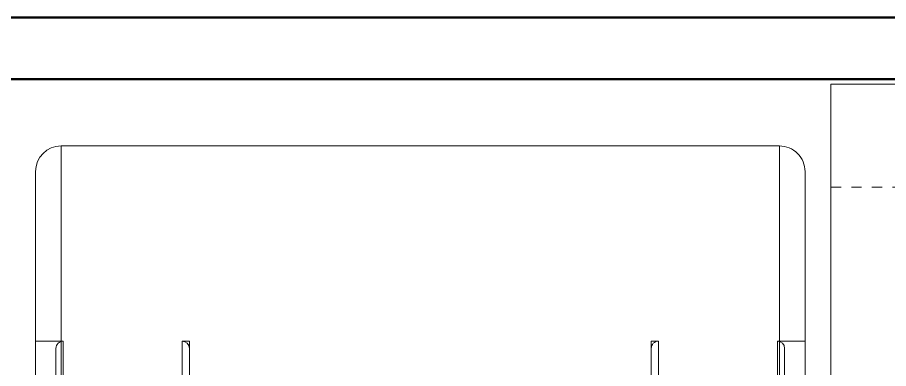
# Model space of a CAD drawing. Header units: millimetres. Extents: x -50460 to 50460, y -35640 to 35640.
# Drawn here: x -35182 to -35097.1, y 21297.8 to 21331.9 of the extents above; entities that cross this region are included whole.
import ezdxf

# ---------------------------------------------------------------- set-up
doc = ezdxf.new("R2010")
doc.units = ezdxf.units.MM
doc.linetypes.add('虚线', pattern=[2, 1, -1])
for name, color, linetype, lineweight in [('ACADSichtbare Kanten(DIN_Schmid)', 7, 'Continuous', 50), ('尺寸线层', 4, 'Continuous', 18), ('粗实线层', 7, 'Continuous', 15), ('粗实线层_1', 7, 'Continuous', 15), ('虚线层', 100, '虚线', 18)]:
    doc.layers.add(name, color=color, linetype=linetype, lineweight=lineweight)

# ---------------------------------------------------------------- blocks, each defined once
blk = doc.blocks.new('*X890')
at = {"layer": '粗实线层'}
for p, q in [((0, 0), (12, 0)), ((0, -10), (0, 0)), ((0, -177), (0, -10))]:
    blk.add_line(p, q, dxfattribs=at)
at = {"layer": '虚线层'}
blk.add_line((0, -10), (12, -10), dxfattribs=at)
blk = doc.blocks.new('*X892')
at = {"layer": 'ACADSichtbare Kanten(DIN_Schmid)', "linetype": 'Continuous', "lineweight": 50}
for p, q in [((-127.218, 29.411), (-297.218, 29.411)), ((-127.218, 23.411), (-297.218, 23.411))]:
    blk.add_line(p, q, dxfattribs=at)
blk = doc.blocks.new('*X888')
at = {"layer": '粗实线层_1'}
for name, p in [('*X892', (306.218, -62.411)), ('*X890', (101, -39.5))]:
    blk.add_blockref(name, p, dxfattribs=at)
blk = doc.blocks.new('*X894')
at = {"layer": '粗实线层'}
for p, q in [((3.51, -42.5), (3.51, 0)), ((3.51, 0), (3.51, -42.5)), ((3.51, 0), (73.49, 0)), ((73.49, -42.5), (73.49, 0)), ((73.49, 0), (73.49, -42.5)), ((1.01, -42.5), (1.01, -2.5)), ((75.99, -2.5), (75.99, -42.5)), ((1, -42.5), (1, -10.85)), ((1, -10.85), (1.01, -10.85)), ((75.99, -10.85), (76, -10.85)), ((76, -42.5), (76, -10.85)), ((1, -19), (3.7, -19)), ((3.7, -42.5), (3.7, -19)), ((15.3, -19), (15.3, -42.5)), ((15.3, -19), (16, -19)), ((16, -42.5), (16, -19)), ((61, -42.5), (61, -19)), ((61, -19), (61.7, -19)), ((61.7, -42.5), (61.7, -19)), ((73.3, -19), (73.3, -42.5)), ((73.3, -19), (76, -19)), ((3, -42.5), (3, -19.7)), ((74, -19.7), (74, -42.5))]:
    blk.add_line(p, q, dxfattribs=at)
for centre, radius, start, end in [((3.51, -2.5), 2.5, 90.00004, 179.99998), ((73.49, -2.5), 2.5, 359.99991, 90), ((3.7, -19.7), 0.7, 90, 180.00004), ((15.3, -19.7), 0.7, 0.00014, 90), ((61.7, -19.7), 0.7, 90, 180.00004), ((73.3, -19.7), 0.7, 0.00014, 90)]:
    blk.add_arc(centre, radius, start, end, dxfattribs=at)
blk = doc.blocks.new('*X856')
at = {"layer": '粗实线层_1'}
for name, p in [('*X888', (-984, -231.784)), ('*X894', (-961.5, -277.284))]:
    blk.add_blockref(name, p, dxfattribs=at)
blk = doc.blocks.new('*X805')
at = {"layer": '尺寸线层'}
blk.add_blockref('*X856', (-1515, 819.783), dxfattribs=at)

msp = doc.modelspace()

# ---------------------------------------------------------------- block references
at = {"layer": '尺寸线层'}
msp.add_blockref('*X805', (-32704.742, 20776.945), dxfattribs=at)

doc.saveas('drawing.dxf')
